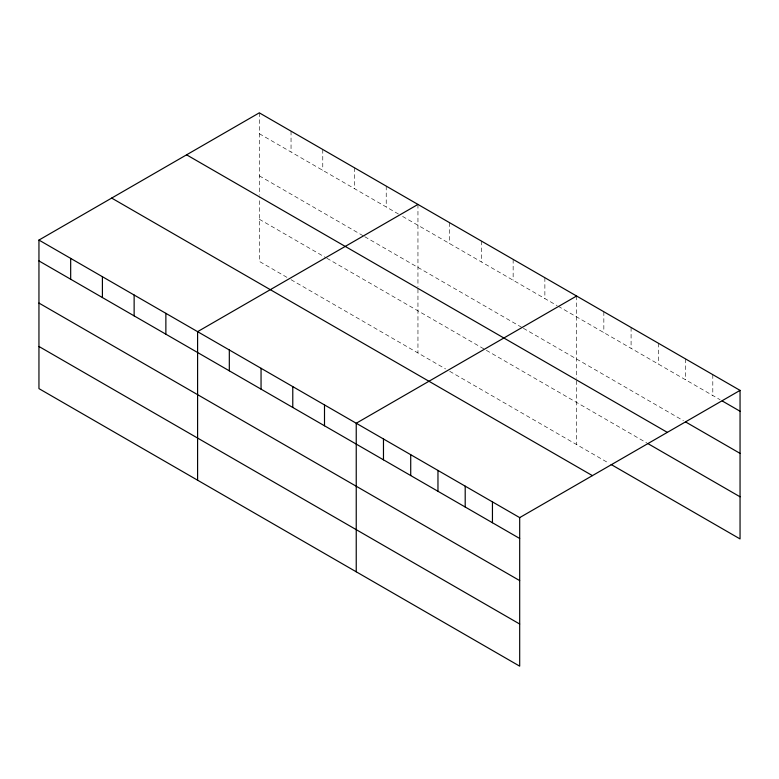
<?xml version="1.0" encoding="UTF-8"?>
<svg xmlns="http://www.w3.org/2000/svg" width="779" height="779" viewBox="0 0 779 779"><rect width="100%" height="100%" fill="white"/><g stroke="black" fill="none" stroke-linecap="round" stroke-linejoin="round"><path stroke-width="0.58" stroke-dasharray="3.9 2.92" d="M259.31 112.838L259.31 195.13M259.31 133.696L398.507 214.059M402.607 216.426L557.151 305.65M558.173 306.244L720.147 399.754M259.31 175.83L363.715 236.105M364.738 236.699L522.358 327.696M523.381 328.29L683.475 420.718M259.31 219.25L325.846 257.654M326.868 258.248L646.804 442.959M286.945 277.343L259.31 261.384L259.31 197.535M291.044 279.7L445.588 368.934M449.687 371.301L609.081 463.32M712.804 374.66L712.804 395.518M685.569 358.934L685.569 379.792M658.323 343.208L658.323 364.056M631.087 327.472L631.087 348.33M603.842 311.746L603.842 332.604M576.596 296.02L576.596 378.312M576.596 380.727L576.596 444.566M544.872 277.704L544.872 298.561M513.147 259.388L513.147 280.236M481.412 241.062L481.412 261.919M449.687 222.745L449.687 243.603M417.953 204.429L417.953 286.721M417.953 289.136L417.953 352.975M386.228 186.113L386.228 206.971M354.503 167.797L354.503 188.645M322.769 149.471L322.769 170.328M291.044 131.154L291.044 152.012"/><path stroke-width="1.17" d="M38.95 240.068L519.69 517.616L519.69 666.162L38.95 388.614L38.95 240.068L259.31 112.838L740.05 390.386L740.05 538.932L611.174 464.527M417.953 204.429L197.593 331.659L197.593 480.205M576.596 296.02L356.237 423.25L356.237 571.796M519.69 517.616L740.05 390.386M722.24 400.961L740.05 411.244M685.569 421.926L740.05 453.378M186.59 154.826L667.33 432.374M647.846 443.563L740.05 496.798M111.67 198.08L592.41 475.628M38.95 260.916L519.69 538.474M38.95 303.06L519.69 580.608M38.95 346.47L519.69 624.028M492.445 501.89L492.445 522.738M465.199 486.154L465.199 507.012M437.964 470.428L437.964 491.286M410.718 454.702L410.718 475.56M383.472 438.976L383.472 459.834M324.502 404.924L324.502 425.782M292.777 386.608L292.777 407.466M261.053 368.292L261.053 389.149M229.318 349.975L229.318 370.833M165.869 313.333L165.869 334.191M134.134 295.017L134.134 315.875M102.409 276.701L102.409 297.559M70.675 258.385L70.675 279.242"/></g></svg>
